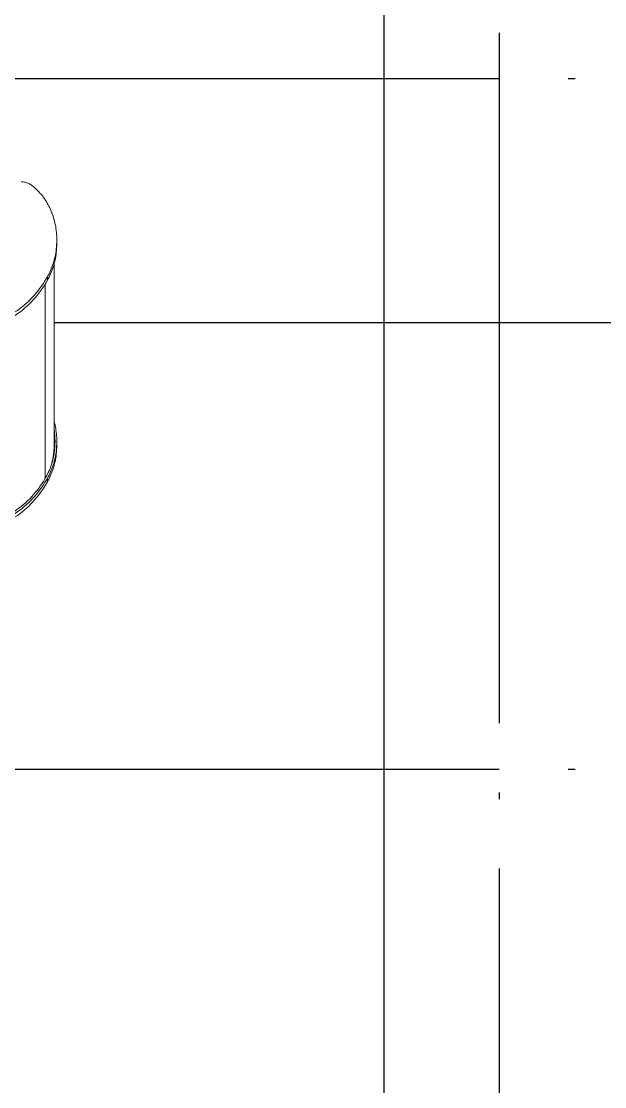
# Model space of a CAD drawing. Extents: x 27938 to 1507990, y 110129 to 923079.
# Drawn here: x 843202 to 843708, y 210331 to 211257 of the extents above; entities that cross this region are included whole.
import ezdxf

# ---------------------------------------------------------------- set-up
doc = ezdxf.new("R2010")
doc.units = 0
doc.header["$LTSCALE"] = 1000
doc.header["$MEASUREMENT"] = 0
doc.linetypes.add('DOTE', pattern=[2.42, 2, -0.2, 0.02, -0.2])
for name, color, linetype in [('----建筑底图', 8, 'Continuous'), ('DOTE', 1, 'Continuous'), ('ROOF', 4, 'Continuous'), ('VPIPE-凝结', 150, 'N')]:
    doc.layers.add(name, color=color, linetype=linetype)
doc.layers.add('平面-空调预留孔', color=173, linetype='Continuous', lineweight=15)
doc.styles.get("Standard").update_dxf_attribs({"font": 'gbenor.shx', "bigfont": 'gbcbig.shx'})
doc.linetypes.add('N', pattern='A,3,-0.2,["N",Standard,S=0.25,R=0,X=-0.1,Y=-0.115],-0.2', length=3.4)

# ---------------------------------------------------------------- blocks, each defined once
blk = doc.blocks.new('gdgdgdrgdfsfs')
at = {"layer": '平面-空调预留孔'}
for p, q in [((701344.83, 763896.45), (701344.83, 763739.33)), ((701350.66, 763885.12), (701350.66, 763882.06)), ((701352.55, 763879), (701352.55, 763710.12)), ((701350.66, 763706.97), (701350.66, 763710.04))]:
    blk.add_line(p, q, dxfattribs=at)
for points, knots in [([(701364.19, 763964.42), (701365.1, 763965.1), (701367.03, 763966.26), (701370.12, 763967.32), (701372.25, 763967.56), (701373.32, 763967.56)], [0, 0, 0, 0, 4.063379, 8.143059, 12.231424, 12.231424, 12.231424, 12.231424]), ([(701342.52, 763916.98), (701342.52, 763918.66), (701342.74, 763924.66), (701344.48, 763934.88), (701349.02, 763946.71), (701355.65, 763956.89), (701361.21, 763962.2), (701364.19, 763964.42)], [0, 0, 0, 0, 5.021553, 17.990508, 31.024726, 44.15528, 57.391988, 57.391988, 57.391988, 57.391988]), ([(701350.66, 763885.12), (701348.66, 763888.64), (701345.3, 763896.3), (701342.92, 763907.34), (701342.52, 763914.33), (701342.52, 763916.98)], [0, 0, 0, 0, 13.053869, 26.0339, 33.984373, 33.984373, 33.984373, 33.984373]), ([(701342.52, 763913.91), (701342.52, 763911.26), (701342.92, 763904.27), (701345.3, 763893.23), (701348.66, 763885.58), (701350.66, 763882.06)], [0, 0, 0, 0, 7.950473, 20.930505, 33.984373, 33.984373, 33.984373, 33.984373]), ([(701350.66, 763882.06), (701354.29, 763875.66), (701362.83, 763863.92), (701378.33, 763850.79), (701389.94, 763845.28), (701395.81, 763843.42)], [0, 0, 0, 0, 23.6996, 47.591163, 70.812357, 70.812357, 70.812357, 70.812357]), ([(701396.44, 763846.29), (701390.36, 763848.16), (701378.51, 763853.71), (701363.35, 763866.55), (701355.15, 763877.56), (701351.78, 763883.2)], [0, 0, 0, 0, 24.049357, 47.94092, 69.255455, 69.255455, 69.255455, 69.255455]), ([(701342.52, 763741.89), (701342.52, 763743.57), (701342.73, 763749.52), (701343.73, 763755.4), (701344.82, 763759.44)], [0, 0, 0, 0, 5.021553, 17.829194, 17.829194, 17.829194, 17.829194]), ([(701344.8, 763751.78), (701344.55, 763750.12), (701344.18, 763746.83), (701344.06, 763743.51), (701344.06, 763741.89)], [0, 0, 0, 0, 5.087958, 9.936354, 9.936354, 9.936354, 9.936354]), ([(701350.66, 763710.04), (701348.66, 763713.56), (701345.3, 763721.22), (701342.92, 763732.25), (701342.52, 763739.24), (701342.52, 763741.89)], [0, 0, 0, 0, 13.053869, 26.0339, 33.984373, 33.984373, 33.984373, 33.984373]), ([(701342.52, 763738.83), (701342.52, 763736.17), (701342.92, 763729.18), (701345.3, 763718.15), (701348.66, 763710.49), (701350.66, 763706.97)], [0, 0, 0, 0, 7.950473, 20.930505, 33.984373, 33.984373, 33.984373, 33.984373]), ([(701344.15, 763738.38), (701344.22, 763736.99), (701344.69, 763731.45), (701346.75, 763721.93), (701349.99, 763714.53), (701351.92, 763711.14)], [0, 0, 0, 0, 4.169079, 16.701522, 29.305258, 29.305258, 29.305258, 29.305258]), ([(701344.83, 763739.33), (701344.83, 763735.79), (701345.34, 763729.55), (701346.73, 763723.56), (701347.48, 763721.05)], [0, 0, 0, 0, 10.602023, 18.658548, 18.658548, 18.658548, 18.658548]), ([(701350.66, 763706.97), (701354.29, 763700.58), (701362.83, 763688.83), (701378.33, 763675.7), (701389.94, 763670.2), (701395.81, 763668.33)], [0, 0, 0, 0, 23.6996, 47.591163, 70.812357, 70.812357, 70.812357, 70.812357]), ([(701396.44, 763671.2), (701390.36, 763673.07), (701378.51, 763678.62), (701363.35, 763691.46), (701355.15, 763702.47), (701351.78, 763708.11)], [0, 0, 0, 0, 24.049357, 47.94092, 69.255455, 69.255455, 69.255455, 69.255455]), ([(701352.88, 763709.47), (701356.22, 763703.85), (701364.3, 763692.97), (701379.23, 763680.33), (701390.85, 763674.89), (701396.81, 763673.05)], [0, 0, 0, 0, 21.180152, 44.607801, 68.19018, 68.19018, 68.19018, 68.19018])]:
    blk.add_open_spline(points, degree=3, knots=knots, dxfattribs=at)
for points in [[(701351.78, 763883.2), (701351.4, 763883.84), (701351.02, 763884.48), (701350.66, 763885.12)], [(701344.11, 763741.89), (701344.2, 763744.36), (701344.44, 763746.82), (701344.81, 763749.24)], [(701344.06, 763741.89), (701344.06, 763740.72), (701344.09, 763739.55), (701344.15, 763738.38)], [(701351.78, 763708.11), (701351.4, 763708.75), (701351.02, 763709.39), (701350.66, 763710.04)], [(701351.92, 763711.14), (701352.23, 763710.58), (701352.56, 763710.02), (701352.88, 763709.47)]]:
    blk.add_open_spline(points, degree=3, dxfattribs=at)
blk = doc.blocks.new('A$C7FBD0C6F')
at = {"layer": 'DOTE', "color": 169, "linetype": 'DOTE', "ltscale": 0.3}
for p, q in [((30002.25, -20099.8), (30002.49, -31199.8)), ((66302.47, -27399.8), (12302.47, -27399.8)), ((66302.47, -27999.8), (12302.47, -27999.8))]:
    blk.add_line(p, q, dxfattribs=at)
at = {"layer": 'ROOF', "color": 8, "ltscale": 0.8}
blk.add_lwpolyline([(24702.47, -18199.8), (24702.47, -16749.8), (28902.47, -16749.8), (28902.47, -18199.8), (28102.47, -18199.8), (28102.47, -20799.53), (30102.26, -20799.53), (30102.26, -20199.8), (34502.47, -20199.8), (34502.47, -22999.8), (36352.48, -22999.8), (36352.48, -27299.73), (29902.42, -27299.87), (29902.42, -29099.8), (23702.51, -29099.8), (23702.51, -27299.86), (17902.45, -27299.74), (17902.47, -22999.8), (19102.47, -22999.8), (19102.47, -20199.8), (20702.47, -20199.8), (20702.47, -22999.8), (25452.47, -22999.8)], dxfattribs=at)
at = {"layer": 'VPIPE-凝结', "color": 8}
blk.add_lwpolyline([(29616.08, -27611.54), (30203.89, -27611.54)], dxfattribs=at)
at = {"layer": '平面-空调预留孔', "color": 8, "xscale": -1}
blk.add_blockref('gdgdgdrgdfsfs', (730960.91, -791456.92), dxfattribs=at)

msp = doc.modelspace()

# ---------------------------------------------------------------- block references
at = {"layer": '----建筑底图', "ltscale": 0.5}
msp.add_blockref('A$C7FBD0C6F', (813614.11, 238606.8), dxfattribs=at)

doc.saveas('drawing.dxf')
